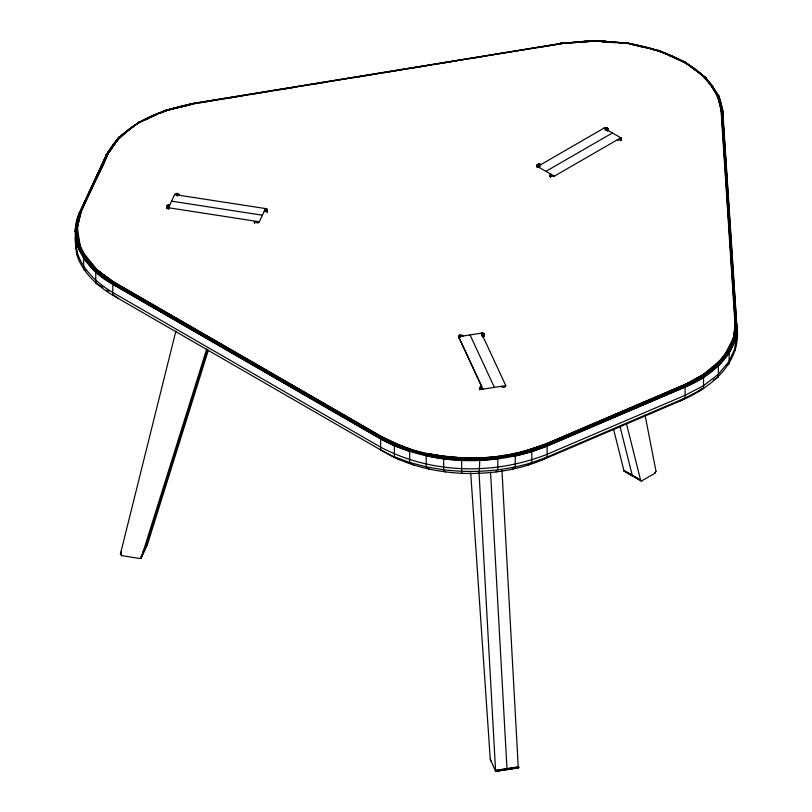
<?xml version="1.0" encoding="UTF-8"?>
<svg xmlns="http://www.w3.org/2000/svg" width="812" height="812" viewBox="0 0 812 812"><rect width="100%" height="100%" fill="white"/><g stroke="black" fill="none" stroke-linecap="round" stroke-linejoin="round"><path stroke-width="1.22" d="M686.404 63.509L705.658 77.597L718.579 95.704L722.822 111.944L736.799 325.013C742.686 362.487 711.007 387.913 680.091 401.026L542.132 460.008C516.929 470.442 489.392 474.279 462.231 473.355L461.602 471.325L461.744 457.877C490.499 459.206 519.538 454.862 546.243 443.941L684.212 384.959C709.637 374.2 735.236 353.626 735.55 323.633L721.665 111.021C714.611 67.376 665.881 50.06 627.879 43.198L628.214 43.523M479.06 472.746L495.614 771.4L490.245 758.915L470.706 472.899M518.289 767.716L501.958 470.483M560.341 44.142C559.986 42.366 564.513 43.29 560.838 43.665L194.748 103.601L197.255 103.195M626.499 423.813L640.668 480.399L641.582 480.937L654.705 473.406L655.984 471.163L645.053 415.064M118.116 139.126L115.436 141.521L106.037 155.518C123.221 123.099 161.426 110.016 195.235 103.347L195.154 103.205C161.618 109.397 124.51 122.551 107.489 154.524C97.257 184.923 67.558 215.454 80.784 249.487C88.478 263.575 100.059 273.918 113.67 282.129L381.721 436.897L395.464 443.535L410.537 449.137L405.117 447.686L395.464 443.535L381.924 436.754L113.863 281.997L112.959 282.952L112.584 295.142L386.613 453.35C409.674 466.23 436.024 471.985 462.231 473.355M381.924 436.754L380.666 438.734L380.645 449.899L399.443 459.765M75.952 233.978C72.045 259.353 92.263 280.434 112.584 292.381L380.645 447.148C431.304 474.127 494.173 475.223 547.156 454.273L685.115 395.292L703.517 385.7L718.366 374.23L729.105 361.33L735.327 347.475L736.799 325.013L734.992 323.572L721.107 110.96C719.726 88.934 701.883 73.303 684.597 62.098L687.713 64.26L685.501 62.625L658.948 50.628L627.879 43.198L649.732 48.101L668.032 54.333L685.551 62.981L685.176 62.148L658.613 50.425L685.379 62.341M736.799 325.013C737.814 355.311 710.175 376.281 685.115 387.121L547.156 446.103C494.173 467.052 431.304 465.956 380.645 438.977L112.584 284.21C87.848 271.309 66.188 241.123 79.495 212.906L81.241 211.699L107.763 154.544L117.05 140.517L131.128 127.89M735.327 350.226L735.327 339.304L736.778 324.78C736.626 354.661 710.703 376.23 685.105 386.877L547.136 445.859L531.809 451.736L515.244 456.05L515.244 466.981L512.331 469.295M734.992 323.572C736.667 353.727 708.683 373.977 684.039 384.807L546.08 443.788L530.957 449.34L514.625 453.593L520.36 452.619L546.567 444.326L684.526 385.345C709.779 374.352 735.743 353.9 736.271 323.978L722.375 111.366L718.407 95.369L717.351 94.852L721.381 110.97L735.276 323.582L733.54 337.66L723.076 358.001L702.187 375.347M735.327 347.475L736.799 333.184L736.058 321.796M496.02 472.016L497.786 469.894L497.786 458.963C475.852 459.419 453.512 461.764 431.933 456.638L432.329 454.893L461.744 457.877L444.012 456.385L426.828 453.451L444.012 456.385M206.725 349.018L141.278 557.803L139.654 558.483L121.577 555.601L120.47 553.754L175.91 330.971M705.09 77.252L717.767 94.933L721.919 111.102L735.814 323.714L733.327 341.446L734.149 342.441L736.717 324.556C736.616 354.773 709.992 374.921 685.064 386.624L547.105 445.605L520.857 454.344L491.818 459.196L479.78 460.424L479.212 473.386M112.584 295.142C96.882 285.519 82.53 272.477 76.714 254.491C74.816 240.362 73.973 225.919 79.576 212.46L75.201 231.633L80.002 211.942L75.668 230.963L80.002 249.994L92.73 267.727L112.959 282.952L381.021 437.709C431.69 464.291 493.889 465.388 546.841 444.814L684.8 385.832C709.952 374.637 736.586 354.194 736.271 323.978M722.913 115.903L722.883 112.168L718.133 95.105L722.162 111.224L736.058 323.836L733.327 341.446L735.55 323.633M733.693 341.72L736.606 324.343L722.568 111.538L718.407 95.369L722.822 111.944L718.579 95.704L705.415 77.373M81.241 211.699L76.48 230.588L80.784 249.487L85.321 256.612L97.278 270.173L113.467 282.302L381.528 437.059C416.86 455.776 457.968 461.277 497.411 456.466M732.901 341.243L735.814 323.714M562.056 43.523L194.799 103.256L164.491 110.96L195.154 103.205C170.165 108.666 143.551 115.598 124.358 133.513M194.768 103.408L164.917 110.483L138.669 122.379L118.623 137.796L106.037 155.518L119.029 137.269L139.451 122.135L138.669 122.379M507.256 768.548L507.033 769.634L490.539 472.249M79.495 212.906L106.534 154.787L119.354 137.147L106.971 154.584L80.449 211.739L76.48 230.588L75.374 231.268L79.728 250.34L92.477 268.112L112.655 283.723L380.706 438.48L409.664 451.533L409.664 462.454L413.714 465.073M381.721 436.897L405.117 447.686L404.447 449.361L431.933 456.638L461.612 459.978M112.959 282.952L93.055 267.381L80.368 249.7L76.044 230.73L80.215 211.82L106.737 154.666L119.354 137.147M79.83 212.084L75.374 231.268L79.576 212.46M75.374 231.268L79.688 212.267M76.044 230.73L80.449 211.739M75.668 230.963L80.215 211.82M80.967 211.678L76.48 230.588L80.703 211.688L107.225 154.534L117.05 140.517M75.313 239.073L75.952 236.728M518.442 767.868L518.665 766.782L495.838 770.314M144.231 551.378L207.517 349.667M146.657 545.238L147.459 544.456L208.308 350.317M179.3 195.215C179.493 193.043 175.585 192.921 174.641 194.494L168.5 207.74C165.272 207.486 167.434 204.086 169.749 205.05M713.21 380.107L718.366 376.991L718.366 366.06L729.105 353.159L735.327 339.304M79.515 212.673L106.21 155.112M254.684 223.493C252.745 218.732 257.394 225.411 259.343 221.798L265.453 208.613M120.43 554.007L121.485 551.551M120.45 554.271L121.475 552.069M120.531 554.535L121.546 552.333M140.334 558.473L141.349 556.281M145.429 547.491L143.389 551.886L144.11 551.521M140.537 558.423L146.14 546.334M140.73 558.341L146.84 545.156M140.902 558.24L147.459 544.456M481.607 388.887C481.506 382.929 477.832 390.633 482.856 389.161L505.795 385.619C505.977 387.791 502.08 387.913 501.136 386.339M118.623 137.796L119.029 137.269L106.352 154.93M113.467 282.302L93.431 267.107L92.73 267.727L92.324 268.518L112.604 283.977L380.666 438.734L394.378 445.849L404.447 449.361L380.666 438.734M654.705 473.406L655.964 471.437M118.785 137.492L106.108 155.305L118.785 137.492L139.136 122.104M540.914 164.511C539.584 163.293 535.281 164.694 537.503 166.48L554.291 176.174L620.794 137.786C623.017 139.573 618.714 140.973 617.384 139.755M106.971 154.584L119.74 137.126L106.534 154.787M716.823 364.05L727.41 351.322M144.404 551.043L142.942 551.916M518.513 767.858L495.614 771.4M120.795 136.72L122.582 135.117M680.091 401.026L685.115 398.053L685.064 386.624L703.517 377.529L705.405 375.875M709.17 372.576L724.223 359.361L723.076 358.001M697.285 392.064L702.238 388.237M607.417 130.052C609.629 128.266 605.326 126.865 604.006 128.083L537.585 166.531M727.126 365.39L729.105 364.091L729.105 353.159M527.8 465.266L531.809 462.657L547.156 457.034L685.115 398.053L703.517 388.461L703.517 377.529M542.132 460.008L547.156 457.034L547.136 445.859L546.08 443.788M545.938 171.352L612.441 132.955M684.526 385.345L706.562 372.901L707.404 373.997L685.064 386.624L684.039 384.807M404.883 448.051L381.346 437.252L113.284 282.495L93.055 267.381L113.112 282.718L381.173 437.475C431.903 463.723 493.737 464.819 546.709 444.56L684.678 385.578L706.897 373.205M684.8 385.832L707.404 373.997L685.003 386.36L547.034 445.341C493.848 465.946 431.811 464.444 380.706 438.48M684.212 384.959L706.562 372.901L684.374 385.142L546.415 444.113L520.36 452.619L491.605 457.43L461.703 458.191M707.404 373.997L684.912 386.096L546.953 445.077L520.857 454.344L547.136 445.859M684.678 385.578L707.181 373.581M77.12 226.721L80.784 249.487L79.556 250.725L92.324 268.518L112.655 283.723M632.538 475.974L633.553 475.974L632.315 475.568L619.992 426.371M554.291 176.174L550.881 176.174L550.181 175.189L550.881 174.204L550.881 176.62M148.728 118.41L138.537 122.663L157.498 114.33M159.812 113.436L163.283 112.107M546.243 443.941L520.36 452.619L520.786 453.898L547.105 445.605M546.567 444.326L520.533 453.005L546.841 444.814M520.675 453.441L546.953 445.077M164.491 110.96L170.226 109.447M195.083 103.104L164.582 110.686L194.839 103.144L562.381 43.198M176.356 108.047L171.454 109.173L193.54 103.713M171.454 109.163L193.52 103.895M178.813 107.478L189.835 104.941M482.704 335.853C485.931 335.6 483.769 332.199 481.455 333.164L458.628 336.696L482.967 389.151M628.092 43.127L595.135 40.6L560.442 43.462L595.135 40.701L628.397 43.503L595.135 40.701L560.686 43.432L562.269 43.097M624.864 471.295L623.961 470.747L613.486 428.929M199.752 102.779L202.259 102.373M204.766 101.967L207.273 101.561M209.77 101.145L212.277 100.739M214.784 100.333L217.281 99.917M219.788 99.511L222.295 99.105M224.802 98.699L227.299 98.282M229.806 97.876L232.313 97.47M234.81 97.064L237.317 96.648M239.824 96.242L242.331 95.836M244.828 95.42L247.335 95.014M249.842 94.608L252.339 94.202M254.846 93.786L257.353 93.38M259.86 92.974L262.357 92.568M264.864 92.152L267.371 91.746M274.882 90.518L277.379 90.112M279.886 89.706L282.393 89.29M284.9 88.884L287.397 88.478M289.904 88.072L292.411 87.655M314.944 83.981L317.451 83.575M319.958 83.159L322.455 82.753M353.758 77.647L356.265 77.231M358.772 76.825L361.269 76.419M363.776 76.013L366.283 75.597M368.79 75.191L371.287 74.785M373.794 74.379L376.301 73.963M378.798 73.557L381.305 73.151M383.812 72.735L386.319 72.329M388.816 71.923L391.323 71.517M393.83 71.101L396.327 70.695M398.834 70.289L401.341 69.883M403.838 69.467L406.345 69.061M408.852 68.655L411.359 68.238M413.856 67.832L416.363 67.426M418.87 67.02L421.367 66.604M423.874 66.198L426.381 65.792M428.888 65.386L431.385 64.97M433.892 64.564L436.399 64.158M438.896 63.742L441.403 63.336M443.91 62.93L446.417 62.524M448.914 62.108L451.421 61.702M453.928 61.296L456.425 60.89M473.954 58.028L476.461 57.611M478.968 57.205L481.475 56.799M483.972 56.393L486.479 55.977M514.026 51.481L516.533 51.075M537.818 47.603L540.315 47.197M542.822 46.781L545.329 46.375M547.826 45.969L550.333 45.553M552.84 45.147L555.347 44.741M557.844 44.335L560.351 43.919M560.493 43.391L562.178 43.127M495.848 770.598L518.675 767.066M518.675 767.31L495.381 771.096L518.655 767.523M495.462 771.248L518.614 767.685M566.654 43.462L569.171 43.188M574.216 42.64L578.002 42.234M684.597 62.098L685.176 62.148M633.39 476.055L632.447 475.862M560.838 43.665L595.135 40.701L598.799 41.036M568.227 42.985L563.284 43.412L569.405 42.965M571.932 42.66L578.103 42.122M574.307 42.589L577.982 42.315M584.102 41.848L589.004 41.473M589.086 41.351L583.046 41.686L589.126 41.676M107.225 154.534L107.763 154.544M461.602 460.394L491.818 459.196L491.605 457.43M583.219 41.25L605.985 41.199M601.276 41.645L608.533 41.879M721.107 110.96L722.375 111.366M601.245 41.351L606.138 41.635M601.245 41.219L608.594 41.777M612.258 42.062L619.597 42.62M622.043 42.803L628.163 43.269M601.256 41.473L606.158 41.848M612.289 42.315L615.963 42.589M622.083 43.056L626.986 43.432M601.377 41.554L603.884 41.777M611.375 42.437L613.882 42.66M612.126 42.244L615.709 42.62M621.698 43.229L624.093 43.483M264.235 211.242C266.549 212.206 268.711 208.806 265.483 208.552L174.61 194.565M431.933 456.638L426.188 455.897L426.188 466.829L429.152 469.153M171.555 201.153L262.398 215.21M168.5 207.74L259.343 221.798M639.694 46.304L649.306 48.385L629.381 43.797L644.241 47.36M650.402 48.832L659.039 50.892L669.078 54.952L670.854 56.617M658.613 50.425L665.952 54.049M640.668 480.399L641.916 480.795M653.995 49.826L650.513 48.639C681.704 57.307 718.265 76.419 722.883 112.168M663.282 52.983L669.078 54.952M381.346 437.252L405.117 447.686M404.538 448.914L380.787 438.226L112.726 283.459L92.477 268.112L112.827 283.205L380.889 437.962L404.538 448.914L381.021 437.709M668.256 55.094L678.629 59.824M680.933 60.88L685.551 62.981M381.173 437.475L404.691 448.468M604.087 128.134L620.794 137.786L620.794 140.192M625.199 471.153L638.78 478.989M623.961 470.747L641.744 480.877M624.012 470.909L641.419 480.968M624.083 471.041L641.267 480.968M102.84 287.387L95.765 283.144L95.765 272.223L83.626 258.47L76.714 243.559L75.313 228.152L75.983 231.714M85.595 270.68L83.626 269.391L83.626 258.47M95.765 272.223L112.604 283.977M113.863 281.997L97.278 270.173L80.784 249.487M106.768 290.188L108.737 291.589M112.665 294.38L118.552 298.583M705.821 77.901L685.501 62.625L705.821 77.901L711.2 86.011M684.912 62.067L705.658 77.597M92.73 267.727L112.827 283.205M93.431 267.107L113.284 282.495M702.065 74.704L703.74 76.511M707.079 80.134L712.936 86.468M700.553 73.801L711.271 85.402L718.194 97.927L721.381 110.97M445.433 471.934L443.616 469.803L426.188 466.829L409.664 462.454L394.378 456.78L394.378 445.849M712.55 88.031L714.57 91.066M717.94 96.131L719.96 99.176L722.913 112.401M463.175 335.995C462.231 334.422 458.333 334.534 458.516 336.716L481.607 386.471M120.47 553.754L121.577 555.601M481.455 333.164L505.795 385.619M470.046 334.93L494.386 387.385M78.5 241.915L85.321 256.612M717.351 94.852L721.919 111.102M717.767 94.933L722.162 111.224M718.407 95.369L722.71 111.731M490.245 758.915L490.702 761.006M77.323 238.84L79.556 250.725L76.714 243.559L76.714 254.491M723.076 123.099L723.411 128.164M723.898 135.756L724.152 139.552M724.73 148.413L725.055 153.478M725.552 161.07L725.806 164.866M726.304 172.459L726.628 177.523M727.126 185.116L727.461 190.17M727.958 197.763L728.283 202.827M728.78 210.42L729.034 214.216M729.612 223.077L729.856 226.873M730.435 235.734L730.678 239.53M731.176 247.122L731.51 252.187M732.008 259.779L732.333 264.844M732.83 272.436L733.165 277.501M733.662 285.093L733.906 288.889M734.484 297.75L734.738 301.546M735.236 309.139L735.56 314.193M736.058 324.546L736.799 335.935M605.803 130.093L605.711 127.677L605.711 130.093M605.427 130.103L605.326 127.697L605.326 130.103M169.14 208.633L168.997 205.01L168.997 208.623M168.764 208.643L168.622 205.04L168.622 208.654M606.178 130.123L606.087 127.697L606.087 130.103M168.388 208.694L168.257 205.101L168.257 208.714M606.544 130.174L606.452 127.748L606.452 130.153M265.575 210.978L265.483 208.552L265.453 211.029M168.043 208.775L167.911 205.192L167.911 208.806M459.612 337.579L459.531 335.194L459.531 337.599M265.93 211.059L265.849 208.623L265.849 211.039M167.678 207.699L167.607 205.314L167.607 207.73M266.255 211.171L266.174 208.725L266.174 211.14M607.193 130.387L607.122 127.941L607.122 130.356M459.034 337.853L458.973 335.478L458.973 337.893M266.539 211.313L266.478 208.857L266.478 211.272M607.477 130.539L607.417 128.083L607.417 130.499M167.16 208.004L167.099 205.639L167.099 208.055M550.495 176.925L550.445 174.56L550.445 176.975M266.793 211.475L266.742 209.019L266.742 211.435M607.711 130.712L607.66 128.255L607.66 130.661M550.333 177.128L550.292 174.763L550.292 177.178M607.894 130.905L607.853 128.438L607.853 130.854M267.138 211.861L267.118 209.394L267.118 211.81M267.239 212.074L267.219 209.608L267.219 212.013M719.96 99.176L719.96 102.677M621.241 138.131L621.241 140.547M621.048 137.949L621.048 140.364M539.95 164.176L539.95 166.582M539.584 164.115L539.584 166.531M539.209 164.105L539.209 166.511M538.823 164.115L538.823 166.531M538.457 164.176L538.457 166.582M538.112 164.257L538.112 166.663M537.788 164.369L537.788 166.785M537.503 164.511L537.503 166.927M537.25 164.674L537.25 167.089M537.057 164.866L537.057 167.272M531.809 451.736L531.809 462.657C503.328 471.234 473.112 473.294 443.616 469.803L443.616 458.881M484.287 333.945L484.287 336.361M484.104 333.752L484.104 336.168M483.871 333.58L483.871 335.995M483.597 333.427L483.597 335.843M483.282 333.306L483.282 336.929M482.947 333.214L482.947 336.828M482.582 333.153L482.582 336.767M482.206 333.123L482.206 336.736M481.831 333.123L481.831 335.539M481.252 386.553L481.252 388.958M480.917 386.654L480.917 389.06M480.613 386.786L480.613 389.202M480.359 386.948L480.359 389.354M480.146 387.121L480.146 389.537M479.983 387.324L479.872 389.943M177.229 193.469L177.229 195.885M176.843 193.469L176.843 195.875M550.637 174.377L550.637 176.783L550.637 174.377M459.947 337.477L459.866 335.082L459.866 337.498M606.879 130.265L606.797 127.829L606.797 130.245M459.308 337.701L459.227 335.326L459.227 337.731M167.394 207.842L167.333 205.466L167.333 207.882M166.967 208.197L166.917 205.832L166.917 208.248M266.996 211.658L266.955 209.202L266.955 211.607"/></g></svg>
